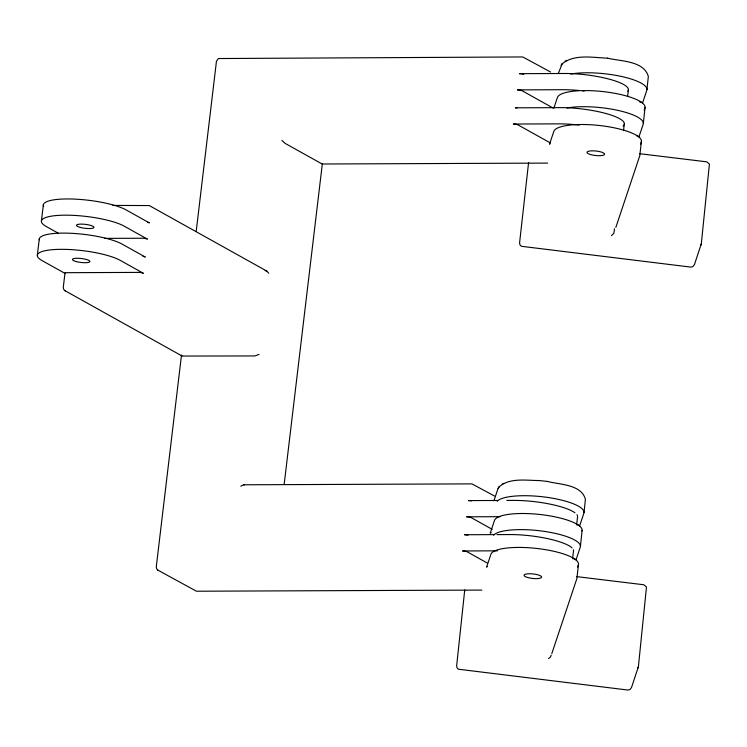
<?xml version="1.0" encoding="UTF-8"?>
<svg xmlns="http://www.w3.org/2000/svg" width="747" height="747" viewBox="0 0 747 747"><rect width="100%" height="100%" fill="white"/><g stroke="black" fill="none" stroke-linecap="round" stroke-linejoin="round"><path stroke-width="1.12" d="M464.727 589.971L456.66 665.745L456.949 667.631L458.406 669.209L627.975 690.051L629.889 689.574L631.504 687.529L638.396 666.679L646.491 586.974L643.839 584.77L576.572 576.609M578.514 564.228L576.852 578.682L551.8 653.644M580.41 546.421L582.118 530.305M584.014 512.498L585.415 499.36C581.418 484.252 559.736 484.71 547.346 481.423M614.501 228.825L613.866 233.269L611.457 235.678M641.44 141.295L639.777 155.759L615.827 227.415M643.335 123.488L645.044 107.381M646.939 89.565L648.34 76.427C643.755 60.591 620.766 61.459 607.572 58.154M37.35 255.185L39.283 238.956M41.412 221.028L43.345 204.809M64.97 273.141L63.271 287.464L63.644 289.257L64.868 290.62L182.147 356.048L254.951 355.945L259.078 354.377M196.2 231.411L216.453 61.263L218.385 58.537L522.751 56.949L550.604 72.029M322.321 163.91L284.168 484.345M572.576 558.709L573.537 550.604A44.129 9.935 6.8 0 0 573.351 549.736M576.637 524.562L577.599 516.448M623.53 130.632L624.361 123.675M627.601 96.475L628.432 89.519M551.211 655.194L550.371 657.155L548.531 658.611M562.332 63.43L558.336 73.439M499.407 486.362L497.904 488.902L493.935 500.779M553.863 108.156L557.421 97.502A44.129 11.364 6.1 0 1 579.084 90.742M644.194 110.239L644.904 108.11A44.129 11.364 6.1 0 0 626.219 95.924A44.129 11.364 6.1 0 0 582.473 90.62M640.581 144.162L641.29 142.033A44.129 11.364 6.1 0 0 601.232 125.711A44.129 11.364 6.1 0 0 553.807 131.425L549.54 144.199A3.53 0.906 6.1 0 1 550.156 143.816M577.655 567.085L578.365 564.956A44.129 11.373 6.1 0 0 538.298 548.634A44.129 11.373 6.1 0 0 490.882 554.358L486.614 567.132A3.53 0.906 6.1 0 1 487.231 566.749M528.605 162.416L519.585 242.812L519.875 244.699L521.331 246.286L690.9 267.118L692.814 266.642L694.439 264.597L701.321 243.746L709.417 164.051L706.765 161.838L639.497 153.677M561.053 65.419L561.511 64.559M498.118 488.351L498.585 487.492M561.623 64.363C573.78 53.579 592.679 57.678 607.591 58.154M498.697 487.287C509.202 477.38 525.991 480.517 539.222 480.545M240.767 486.194L243.811 484.794L471.927 483.879L494.523 496.027M566.291 60.638L566.777 60.404M565.152 61.198L565.656 60.955M502.227 484.131L502.731 483.888M503.366 483.57L503.851 483.328M547.672 163.089L322.144 164.004L285.083 143.359L281.936 140.436M112.9 205.425L149.288 205.565L266.726 271.058L268.733 273.206M104.505 238.386L142.705 238.237A3.53 0.794 6.8 0 1 147.42 239.115L124.226 226.173A44.129 9.935 6.8 0 0 65.222 215.173A44.129 9.935 6.8 0 0 46.221 226.49L58.322 233.241M497.53 500.471L468.528 500.593A3.53 0.794 6.8 0 1 471.488 500.901M506.811 500.434L513.768 500.406A44.129 9.935 6.8 0 1 574.994 512.825M500.238 516.681L466.595 516.812A3.53 0.794 6.8 0 1 471.32 517.69L492.198 529.343M494.626 534.619L464.457 534.74A3.53 0.794 6.8 0 1 467.958 535.179M496.942 534.609L509.706 534.563A44.129 9.935 6.8 0 1 572.043 547.915M497.334 550.828L462.533 550.969A3.53 0.794 6.8 0 1 467.248 551.846L487.137 562.949M481.815 590.083L196.461 591.222L157.85 570.129L156.627 568.766L156.282 566.74L181.484 355.124L181.951 355.945M243.811 484.794L244.428 484.906M265.12 270.563L266.726 271.058M539.175 480.536L547.402 481.423M64.868 290.62L65.344 290.872M157.85 570.129L158.327 570.391M552.976 107.97L522.144 90.77A3.53 0.794 6.8 0 0 517.419 89.892L562.668 89.705A44.129 9.935 6.8 0 1 584.229 91.05M549.904 142.677L518.073 124.926A3.53 0.794 6.8 0 0 513.357 124.039L558.597 123.862A44.129 9.935 6.8 0 1 579.233 125.094M142.948 256.37A3.53 0.794 6.8 0 1 145.291 257.043L122.088 244.101A44.129 9.935 6.8 0 0 71.749 233.325A44.129 9.935 6.8 0 0 39.311 239.806M517.064 107.932A3.53 0.794 6.8 0 0 515.29 107.82L560.53 107.633A44.129 9.935 6.8 0 1 604.827 113.217A44.129 9.935 6.8 0 1 624.231 124.506M147.598 222.317A3.53 0.794 6.8 0 1 149.353 222.895L126.159 209.954A44.129 9.935 6.8 0 0 74.028 199.085A44.129 9.935 6.8 0 0 43.718 206.536M523.75 74.392A3.53 0.794 6.8 0 0 519.352 73.664L564.592 73.486A44.129 9.935 6.8 0 1 610.42 79.481A44.129 9.935 6.8 0 1 627.844 91.153M623.782 125.3A44.129 9.935 6.8 0 1 623.026 126.047M576.917 514.683A44.129 9.935 6.8 0 1 577.422 515.579M636.892 135.889A3.53 0.906 6.1 0 1 638.918 137L643.186 124.217A44.129 11.364 6.1 0 0 617.003 110.192A44.129 11.364 6.1 0 0 566.992 108.007M639.32 101.769A3.53 0.906 6.1 0 1 642.532 103.077L646.799 90.303A44.129 11.364 6.1 0 0 620.608 76.278A44.129 11.364 6.1 0 0 570.596 74.093M573.388 558.709A3.53 0.906 6.1 0 1 575.993 559.923L580.26 547.149A44.129 11.364 6.1 0 0 543.022 531.201A44.129 11.364 6.1 0 0 493.627 535.16M576.395 524.702A3.53 0.906 6.1 0 1 577.001 524.786M577.58 524.898A3.53 0.906 6.1 0 1 579.597 526.009L583.874 513.236A44.129 11.364 6.1 0 0 546.627 497.287A44.129 11.364 6.1 0 0 497.241 501.237M491.237 532.742A3.53 0.906 6.1 0 0 490.228 533.209L494.495 520.435A44.129 11.373 6.1 0 1 541.911 514.711A44.129 11.373 6.1 0 1 581.978 531.042M528.138 163.873L528.138 163.873M701.209 244.334L701.013 244.829L701.209 244.334M638.283 667.267L638.059 667.818L638.283 667.267M138.643 272.394L66.875 272.683A3.53 0.794 6.8 0 0 65.353 273.589L42.149 260.647A44.129 9.935 6.8 0 1 61.142 249.33A44.129 9.935 6.8 0 1 120.155 260.329L143.359 273.271A3.53 0.794 6.8 0 0 138.643 272.394M76.409 261.627A8.824 1.989 6.8 0 0 89.911 261.571A8.824 1.989 6.8 0 0 77.146 258.257A8.824 1.989 6.8 0 0 76.409 261.627M80.461 227.471A8.824 1.989 6.8 0 0 93.973 227.424A8.824 1.989 6.8 0 0 81.227 224.1A8.824 1.989 6.8 0 0 80.461 227.471M590.522 154.564A8.824 2.269 6.1 0 0 604.51 154.405A8.824 2.269 6.1 0 0 592.343 150.819A8.824 2.269 6.1 0 0 590.522 154.564M527.587 577.496A8.824 2.269 6.1 0 0 541.575 577.338A8.824 2.269 6.1 0 0 529.418 573.752A8.824 2.269 6.1 0 0 527.587 577.496"/></g></svg>
